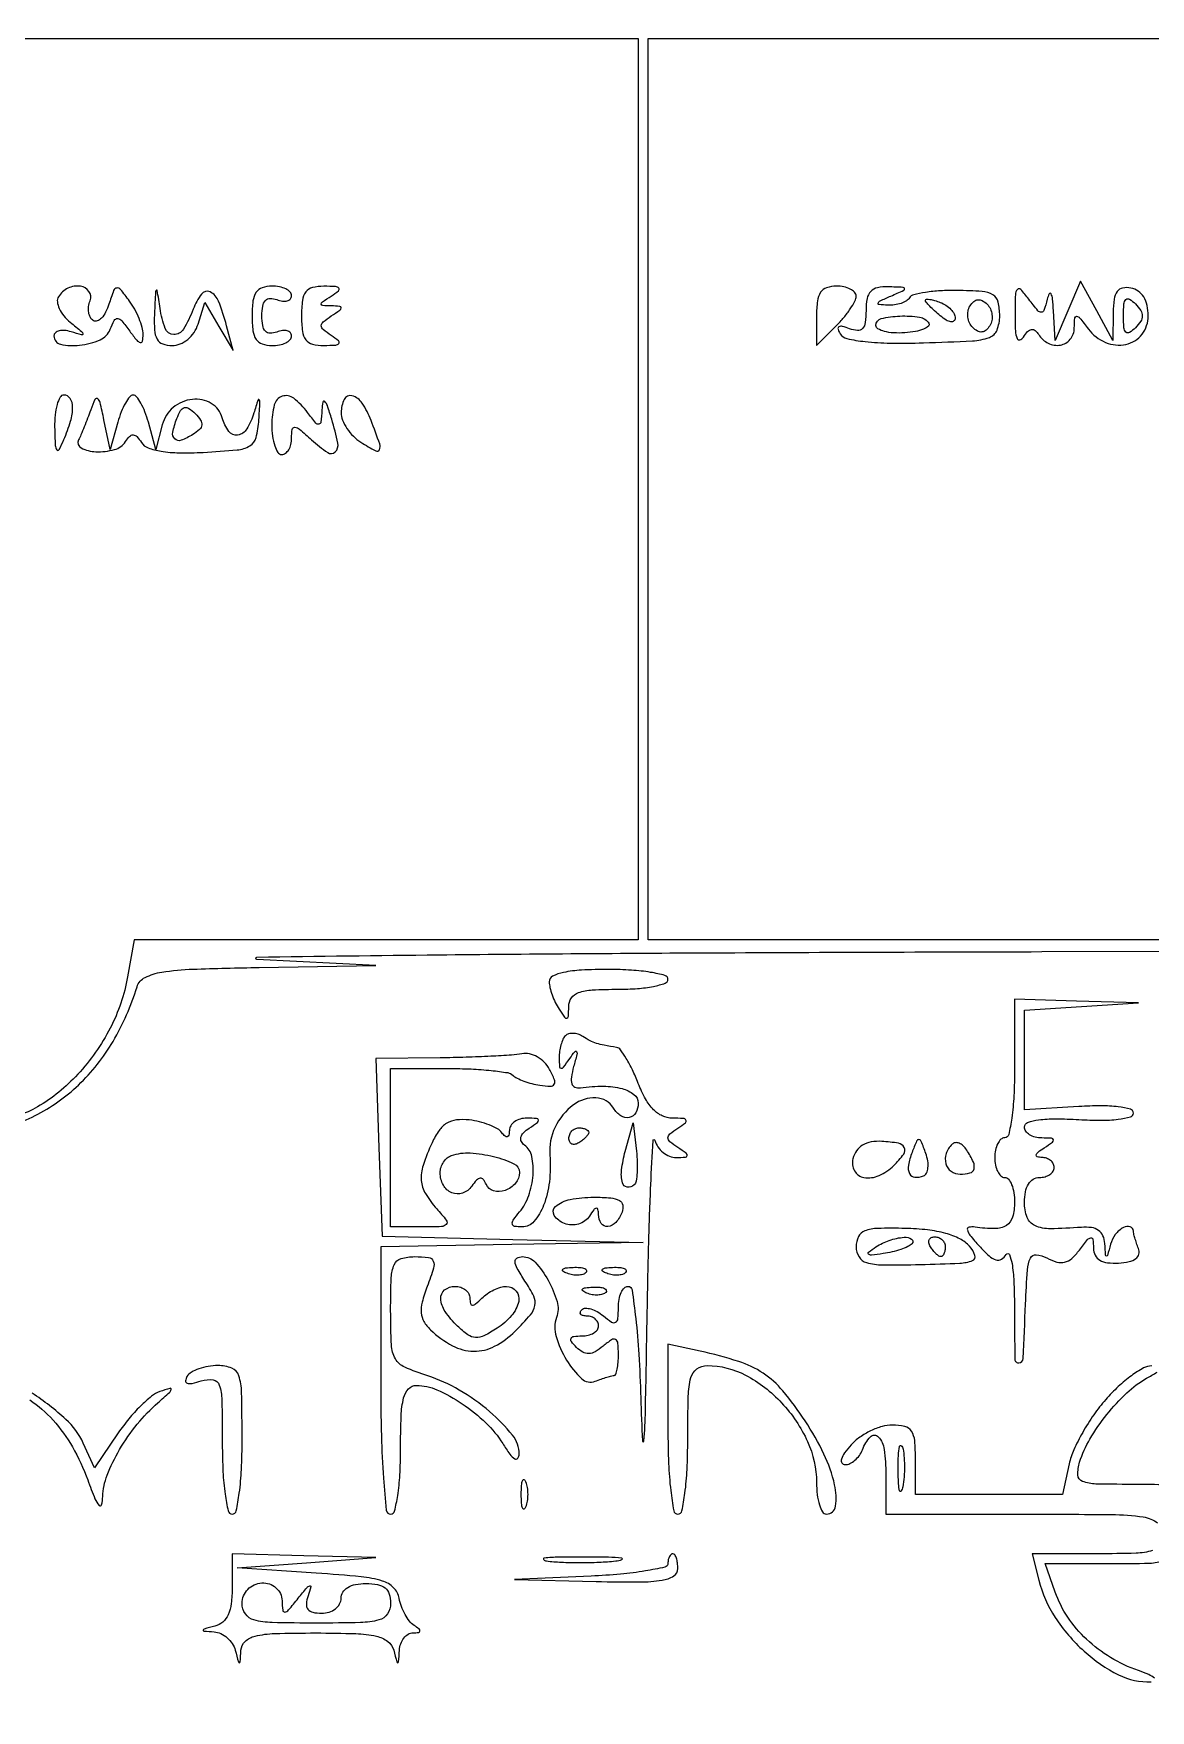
# Model space of a CAD drawing. Extents: x 23 to 255, y 40 to 184.
# Drawn here: x 129.09 to 138.64, y 159.06 to 173.39 of the extents above; entities that cross this region are included whole.
import ezdxf

# ---------------------------------------------------------------- set-up
doc = ezdxf.new("R2010")
doc.units = 0
doc.header["$MEASUREMENT"] = 0

msp = doc.modelspace()

# ---------------------------------------------------------------- linework, layer by layer
for points in [[(207.919475, 175.632891, 0.000007), (191.762556, 175.634099, 0.00002), (173.0434, 175.634494, 0.000013), (151.49745, 175.633531), (95.9364, 175.6296)], [(128.679466, 164.007371, 0.076497), (129.107241, 164.144994, 0.074387), (129.478442, 164.405794, 0.070193), (129.773797, 164.778839, 0.057408), (129.979069, 165.24495, -0.205608), (130.046862, 165.32451, -0.075768), (130.190346, 165.3702, -0.030864), (130.457141, 165.395708, -0.004136), (131.021595, 165.410016), (132.0183, 165.427032), (131.0031, 165.4776, -0.967762), (131.003452, 165.498283, -0.001419), (132.553792, 165.518312, -0.001328), (134.813978, 165.535094, -0.000641), (137.70765, 165.545184), (145.4274, 165.5622)], [(138.647014, 162.006002, 0.132602), (138.57693, 161.988692, 0.030945), (138.473895, 161.922986, 0.029793), (138.360908, 161.829901, 0.025399), (138.253266, 161.719184, 0.028601), (138.151654, 161.589159, 0.022665), (138.056772, 161.438102, 0.023193), (137.981451, 161.289505, 0.051685), (137.94168, 161.169284), (137.884556, 160.9092), (137.256778, 160.9092), (136.629, 160.9092), (136.629, 161.2053, 0.021636), (136.621939, 161.36839, 0.126615), (136.593679, 161.448683, 0.187792), (136.536223, 161.488774, 0.059562), (136.430612, 161.5014, 0.070292), (136.343471, 161.489088, 0.042002), (136.24552, 161.451697, 0.041195), (136.152307, 161.396962, 0.05554), (136.0791, 161.3322, 0.026312), (136.022899, 161.26312, 0.082207), (135.996049, 161.209772, 0.217045), (136.000092, 161.177652, 0.260175), (136.026343, 161.163, 0.110654), (136.068347, 161.172411, 0.066205), (136.111532, 161.200277, 0.061264), (136.149302, 161.24138, 0.063681), (136.175406, 161.2899, -0.093345), (136.243474, 161.400286, -0.436398), (136.309868, 161.400892, -0.158135), (136.361304, 161.292557, -0.03241), (136.3752, 161.0784), (136.3752, 160.74), (137.5596, 160.74, -0.002431), (138.304233, 160.73638, -0.033055), (138.5748, 160.715829, -0.126958), (138.697161, 160.664892, -0.235138)], [(138.811333, 160.988519, 0.009278), (138.526799, 160.9938, -0.005109), (138.170413, 160.997442, -0.086723), (138.05564, 161.019926, -0.300015), (138.016268, 161.074914, -0.085728), (138.030837, 161.18415, -0.057279), (138.118509, 161.381502, -0.035437), (138.262661, 161.590708, -0.035553), (138.433677, 161.776038, -0.06093), (138.603056, 161.900252, 0.010846), (138.693708, 161.953701, 0.156871)], [(129.06237, 161.716294, -0.059304), (129.260888, 161.543164, -0.054494), (129.426884, 161.313695, -0.041619), (129.557346, 161.032343, 0.007212), (129.619259, 160.870523, 0.089756), (129.653978, 160.815007, 0.597002), (129.675831, 160.820436, 0.055059), (129.685839, 160.891027, -0.086264), (129.72316, 161.07241, -0.039221), (129.82961, 161.290862, -0.037375), (129.980892, 161.508913, -0.042588), (130.157065, 161.691916, 0.003926), (130.256557, 161.780441, 0.166255), (130.270159, 161.804971, 0.559006), (130.259308, 161.814646, 0.011109), (130.174056, 161.787006, 0.086338), (130.101956, 161.746866, 0.025106), (130.006892, 161.661714, 0.024428), (129.907693, 161.553357, 0.023907), (129.818776, 161.435086), (129.615741, 161.136293), (129.519821, 161.346814, 0.10317), (129.371136, 161.549401, 0.035299), (129.082169, 161.774354, 0.035014)], [(138.652966, 160.429151, -0.06635), (138.512802, 160.406333, -0.007218), (138.184929, 160.4016), (137.625857, 160.4016), (137.682439, 160.176159, 0.083596), (137.821685, 159.858141, 0.06415), (138.068636, 159.569453, 0.067526), (138.363284, 159.367791, 0.12862), (138.642231, 159.308479, 0.17739)], [(138.669426, 159.339248, 0.077611), (138.621922, 159.369069, 0.017372), (138.5325, 159.403847, -0.051445), (138.295604, 159.515078, -0.053653), (138.090027, 159.671029, -0.055623), (137.928705, 159.861209, -0.064318), (137.822463, 160.073567), (137.737602, 160.317), (138.283101, 160.317, 0.006458), (138.628767, 160.321465, 0.086224), (138.7529, 160.34635, 0.226769)]]:
    msp.add_lwpolyline(points, format="xyb")
for points in [[(134.2602, 169.4961), (134.2602, 165.6468), (132.106733, 165.6468), (129.953267, 165.6468), (129.897638, 165.32955, -0.076428), (129.74986, 164.892621, -0.066795), (129.472441, 164.49746, -0.072276), (129.128116, 164.218442, -0.134988), (128.784676, 164.124, -0.130572), (128.676158, 164.15283, -0.203645), (128.618502, 164.228729, -0.058027), (128.595891, 164.399121, -0.004001), (128.592, 164.8854, 0.005946), (128.5872, 165.288986, 0.035355), (128.567325, 165.49875, 0.084509), (128.529123, 165.608925, 0.273642), (128.4651, 165.6468, -0.395753), (128.388546, 165.718645, -0.007621), (128.360047, 166.3095, -0.007368), (128.342029, 167.298362, -0.000871), (128.3382, 169.4961), (128.3382, 173.3454), (131.2992, 173.3454), (134.2602, 173.3454)], [(129.307621, 171.140171, 0.170237), (129.297942, 171.096129, 0.077989), (129.314216, 171.038795, 0.063758), (129.352621, 170.97748, 0.049467), (129.408378, 170.921765, -0.003261), (129.504836, 170.841717, -0.194439), (129.515254, 170.822069, -0.529932), (129.505361, 170.813743, -0.007408), (129.41685, 170.840139, 0.049331), (129.360145, 170.851991, 0.085743), (129.31229, 170.848944, 0.128632), (129.280765, 170.832108, 0.209073), (129.2688, 170.804745, 0.351392), (129.325938, 170.733482, 0.084348), (129.48839, 170.725216, 0.071642), (129.664109, 170.772054, 0.202932), (129.750361, 170.861569, -0.029144), (129.784719, 170.937548, -0.305131), (129.813291, 170.952992, -0.19941), (129.84787, 170.934528, -0.013833), (129.916906, 170.8454, 0.012671), (129.976338, 170.768301, 0.162953), (130.006645, 170.749059, 0.431593), (130.024999, 170.760883, 0.045943), (130.0302, 170.817361, 0.067547), (130.022075, 170.877231, 0.029094), (129.996072, 170.953656, 0.028133), (129.95849, 171.032997, 0.0332), (129.914021, 171.103146, 0.011999), (129.838149, 171.201845, 0.267698), (129.805724, 171.214359, 0.271274), (129.778949, 171.192501, 0.012261), (129.73873, 171.075787, -0.042212), (129.710645, 171.007794, -0.071905), (129.675006, 170.957835, -0.107795), (129.637941, 170.932865, -0.237215), (129.604804, 170.935781, -0.135989), (129.579801, 170.962787, -0.079809), (129.565965, 171.004917, -0.069622), (129.565008, 171.055277, -0.061675), (129.577646, 171.106209, 0.246645), (129.568276, 171.18577, 0.214401), (129.495907, 171.229894, 0.143265), (129.388464, 171.212613, 0.144276)], [(130.127476, 170.99775, 0.024425), (130.127868, 170.85614, 0.113006), (130.150091, 170.777877, 0.182042), (130.197765, 170.736989, 0.087419), (130.278299, 170.7228, 0.0974), (130.346702, 170.736253, 0.076043), (130.41178, 170.775277, 0.071896), (130.465337, 170.83449, 0.071223), (130.500143, 170.906629), (130.558488, 171.090458), (130.678573, 170.885479), (130.798658, 170.6805), (130.743321, 170.892, 0.028287), (130.675696, 171.101334, 0.187941), (130.603035, 171.18082, 0.362866), (130.529709, 171.163069, 0.068555), (130.458438, 171.032676, -0.044946), (130.375393, 170.862136, -0.269735), (130.292187, 170.816584, -0.30571), (130.220096, 170.867988, -0.051961), (130.175395, 171.04005, 0.001448), (130.151754, 171.193116, 0.591928), (130.143559, 171.196068, 0.202175), (130.136248, 171.18088, 0.000897)], [(130.9608, 170.9766, 0.030703), (130.968605, 170.849622, 0.116834), (130.99605, 170.775675, 0.166173), (131.047488, 170.73629, 0.081208), (131.13, 170.7228, 0.046464), (131.194761, 170.728831, 0.06642), (131.249498, 170.746871, 0.086521), (131.286432, 170.773442, 0.196096), (131.2992, 170.804745, 0.184534), (131.288838, 170.831866, 0.147206), (131.261923, 170.848314, 0.100118), (131.220891, 170.850642, 0.055937), (131.1723, 170.837994, -0.093029), (131.114977, 170.82751, -0.209178), (131.075381, 170.845053, -0.145807), (131.05221, 170.892804, -0.04057), (131.0454, 170.9766, -0.04057), (131.05221, 171.060396, -0.145807), (131.075381, 171.108147, -0.209178), (131.114977, 171.12569, -0.093029), (131.1723, 171.115206, 0.055937), (131.220891, 171.102558, 0.100118), (131.261923, 171.104886, 0.147206), (131.288838, 171.121334, 0.184534), (131.2992, 171.148455, 0.196096), (131.286432, 171.179758, 0.086521), (131.249498, 171.206329, 0.06642), (131.194761, 171.224369, 0.046464), (131.13, 171.2304, 0.081208), (131.047488, 171.21691, 0.166173), (130.99605, 171.177525, 0.116834), (130.968605, 171.103578, 0.030703)], [(131.3838, 170.9766, 0.029981), (131.39175, 170.844139, 0.132281), (131.420705, 170.772257, 0.173596), (131.4769, 170.735353, 0.061104), (131.57415, 170.724095, 0.011338), (131.675609, 170.727087, 0.222344), (131.702496, 170.741419, 0.405719), (131.699634, 170.763774, 0.022927), (131.6376, 170.808695, -0.02521), (131.568678, 170.859086, -0.226004), (131.553, 170.892, -0.226004), (131.568678, 170.924914, -0.02521), (131.6376, 170.975305, 0.007812), (131.712236, 171.025986, 0.244358), (131.7222, 171.045157, 0.392549), (131.710525, 171.057736, 0.013529), (131.6376, 171.0612, -0.013145), (131.564538, 171.064615, -0.392993), (131.553, 171.077027, -0.246379), (131.562883, 171.095867, -0.007698), (131.6376, 171.1458, 0.023197), (131.699264, 171.189834, 0.409657), (131.702078, 171.211928, 0.220444), (131.67518, 171.226134, 0.011293), (131.57415, 171.229105, 0.061104), (131.4769, 171.217847, 0.173596), (131.420705, 171.180943, 0.132281), (131.39175, 171.109061, 0.029981)], [(135.783, 170.9766), (135.783, 170.7228), (135.9522, 170.892, 0.022886), (136.016968, 170.962985, 0.026473), (136.071698, 171.036349, 0.026952), (136.110782, 171.10243, 0.120635), (136.1214, 171.1458, 0.191087), (136.108585, 171.178107, 0.088204), (136.071698, 171.205549, 0.068025), (136.016954, 171.224166, 0.048028), (135.9522, 171.2304, 0.081208), (135.869688, 171.21691, 0.166173), (135.81825, 171.177525, 0.116834), (135.790805, 171.103578, 0.030703)], [(136.206, 171.021555, -0.031094), (136.199674, 170.919936, -0.15461), (136.176064, 170.868608, -0.229925), (136.133482, 170.851557, -0.073958), (136.065222, 170.866732, 0.026726), (136.004887, 170.886256, 0.189467), (135.974888, 170.882792, 0.35865), (135.966671, 170.862949, 0.064457), (135.98443, 170.823694, 0.203285), (136.043235, 170.782056, 0.026653), (136.19774, 170.75685, 0.023891), (136.412936, 170.743781, 0.010726), (136.696258, 170.746209, 0.005055), (137.114179, 170.762989, 0.072619), (137.2597, 170.791764, 0.217646), (137.325067, 170.854998, 0.093615), (137.3481, 170.976941, 0.058249), (137.334321, 171.094813, 0.20322), (137.289924, 171.155232, 0.116681), (137.197487, 171.184211, 0.014225), (136.983756, 171.193415, 0.017733), (136.841105, 171.190436, 0.024598), (136.713954, 171.176969, 0.022734), (136.613248, 171.156537, 0.195326), (136.576913, 171.129965, -0.121717), (136.550407, 171.104005, -0.051623), (136.504875, 171.083146, -0.046936), (136.449233, 171.069964, -0.045122), (136.391357, 171.067146, -0.015651), (136.317707, 171.07252, -0.479221), (136.308971, 171.086064, -0.206801), (136.325696, 171.1048, -0.007086), (136.4175, 171.1458, 0.003751), (136.52872, 171.194585, 0.368608), (136.535578, 171.209015, 0.326773), (136.522312, 171.219665, 0.003386), (136.39635, 171.224454, 0.055995), (136.302676, 171.216883, 0.157478), (136.245825, 171.185462, 0.144677), (136.215242, 171.124676, 0.044724)], [(137.478986, 170.9766, 0.013924), (137.481943, 170.848805, 0.081138), (137.496121, 170.783217, 0.39584), (137.520086, 170.771872, 0.175346), (137.55032, 170.795282, -0.045108), (137.586779, 170.842753, -0.167837), (137.619504, 170.86034, -0.218762), (137.650435, 170.851773, -0.079241), (137.680918, 170.816432, 0.139409), (137.762426, 170.74198, 0.161399), (137.866073, 170.727043, 0.178802), (137.950698, 170.776715, 0.168565), (137.985291, 170.87085, -0.014527), (137.989476, 170.959408, -0.408419), (138.005268, 170.973233, -0.213239), (138.030535, 170.960187, -0.006362), (138.105327, 170.864067, 0.130553), (138.252307, 170.749374, 0.155556), (138.426634, 170.732876, 0.175872), (138.56357, 170.8192, 0.166552), (138.6171, 170.975441, 0.053654), (138.607358, 171.065965, 0.085323), (138.578197, 171.138003, 0.100979), (138.531116, 171.187921, 0.106175), (138.46905, 171.214295, 0.0944), (138.39832, 171.214437, 0.192468), (138.352217, 171.185112, 0.122978), (138.326257, 171.119978, 0.0301), (138.317613, 171.003953), (138.314226, 170.7651), (138.176352, 171.0189), (138.038478, 171.2727), (137.929755, 171.0189), (137.821032, 170.7651), (137.807402, 171.0189, 0.010582), (137.799662, 171.122163, 0.099475), (137.786818, 171.164543, 0.603766), (137.771415, 171.164418, 0.055861), (137.753911, 171.118566, -0.015365), (137.726078, 171.023139, -0.324819), (137.703488, 171.006732, -0.225652), (137.674073, 171.02072, -0.008613), (137.597216, 171.118566, 0.022343), (137.527763, 171.202156, 0.455359), (137.498631, 171.201522, 0.167885), (137.482047, 171.157695, 0.006094)], [(136.9674, 170.95719, -0.214681), (136.956495, 170.932963, -0.22275), (136.931379, 170.925562, -0.100348), (136.890969, 170.940395, -0.035237), (136.8405, 170.9766, -0.012711), (136.791889, 171.019076, -0.017822), (136.750877, 171.059583, -0.014236), (136.719619, 171.094689, -0.176553), (136.7136, 171.111204, -0.407084), (136.721644, 171.119447, -0.044074), (136.750877, 171.117582, -0.034664), (136.791821, 171.10838, -0.019009), (136.8405, 171.091794, -0.054778), (136.889032, 171.066783, -0.05745), (136.930123, 171.032167, -0.064053), (136.958088, 170.993652, -0.125677)], [(137.2635, 170.892, -0.074012), (137.231339, 170.85392, -0.156529), (137.196302, 170.838643, -0.15302), (137.158352, 170.846456, -0.06978), (137.117503, 170.877257, -0.088981), (137.089807, 170.917062, -0.076381), (137.075789, 170.966188, -0.077007), (137.077221, 171.016872, -0.093176), (137.0943, 171.0612, -0.074012), (137.126461, 171.09928, -0.156529), (137.161498, 171.114557, -0.15302), (137.199448, 171.106744, -0.06978), (137.240297, 171.075943, -0.088981), (137.267993, 171.036138, -0.076381), (137.282011, 170.987012, -0.077007), (137.280579, 170.936328, -0.093176)], [(138.50712, 170.87508, -0.051663), (138.45646, 170.833932, -0.354955), (138.42675, 170.83701, -0.180052), (138.409295, 170.875158, -0.018208), (138.4056, 170.9766, -0.018208), (138.409295, 171.078042, -0.180052), (138.42675, 171.11619, -0.354955), (138.45646, 171.119268, -0.051663), (138.50712, 171.07812, -0.049631), (138.552346, 171.022898, -0.147822), (138.56634, 170.9766, -0.147822), (138.552346, 170.930302, -0.049631)], [(136.742665, 170.91315, -0.368478), (136.738686, 170.887585, -0.084129), (136.698111, 170.863126, -0.050138), (136.627611, 170.843278, -0.025529), (136.536157, 170.831956, -0.031267), (136.44207, 170.83105, -0.050034), (136.362732, 170.843275, -0.066408), (136.30798, 170.865492, -0.269422), (136.2906, 170.895406, -0.346678), (136.335852, 170.952827, -0.049219), (136.495164, 170.974886, -0.047455), (136.66357, 170.965512, -0.220642)], [(129.274746, 170.02485, 0.005351), (129.279755, 169.869955, 0.150234), (129.293093, 169.832399, 0.552992), (129.312937, 169.83397, 0.018923), (129.3534, 169.9191, 0.028241), (129.411065, 170.077374, 0.073362), (129.428726, 170.197097, 0.143808), (129.407188, 170.270434, 0.255204), (129.3534, 170.2998, 0.271066), (129.321249, 170.280988, 0.058404), (129.295398, 170.219033, 0.045955), (129.27861, 170.130198, 0.029148)], [(129.582749, 170.1729, -0.005483), (129.556506, 170.101692, -0.004765), (129.527482, 170.02765, -0.004797), (129.499929, 169.961134, -0.014041), (129.479222, 169.91603, 0.412505), (129.502148, 169.847769, 0.107613), (129.626384, 169.816058, 0.074019), (129.786218, 169.834078, 0.185994), (129.879543, 169.901811, -0.048557), (129.915593, 169.947106, -0.215719), (129.946459, 169.959313, -0.198691), (129.977767, 169.94455, -0.04103), (130.015727, 169.895225, 0.162344), (130.073444, 169.849025, 0.048659), (130.183858, 169.820137, 0.036276), (130.339581, 169.806691, 0.016408), (130.544477, 169.810625, 0.009681), (130.833861, 169.831314, 0.109958), (130.942423, 169.866062, 0.201007), (130.995738, 169.936888, 0.045845), (131.019693, 170.0883, 0.002046), (131.028902, 170.238604, 0.172556), (131.022544, 170.260334, 0.615208), (131.012128, 170.258668, 0.004068), (130.977393, 170.146757, -0.064087), (130.916452, 170.010593, -0.220156), (130.837905, 169.958163, -0.281841), (130.762233, 169.989644, -0.089603), (130.707, 170.104457, 0.192819), (130.612612, 170.228457, 0.164667), (130.451068, 170.263363, 0.147215), (130.287885, 170.193227, 0.15517), (130.194624, 170.046), (130.139092, 169.8345), (130.075475, 170.06715, 0.024861), (130.046277, 170.156261, 0.035716), (130.011082, 170.231459, 0.038921), (129.975213, 170.285385, 0.230466), (129.9456, 170.2998, 0.229442), (129.915893, 170.28541, 0.038603), (129.879654, 170.231459, 0.035521), (129.843949, 170.156261, 0.024769), (129.814146, 170.06715), (129.74895, 169.8345), (129.695978, 170.0883, 0.006291), (129.663077, 170.236583, 0.176343), (129.64175, 170.269134, 0.480587), (129.618957, 170.263209, 0.019592)], [(130.454943, 169.962477, -0.048629), (130.354998, 169.913407, -0.294228), (130.301199, 169.925048, -0.253429), (130.284213, 169.982179, -0.039769), (130.318622, 170.098798, -0.038733), (130.351197, 170.167308, -0.199297), (130.383814, 170.192419, -0.218645), (130.422546, 170.185856, -0.04679), (130.476416, 170.141224, -0.04719), (130.521675, 170.086508, -0.181023), (130.531945, 170.044288, -0.179862), (130.511988, 170.005528, -0.04649)], [(131.13, 170.046, 0.031626), (131.136156, 169.948773, 0.048861), (131.154851, 169.866754, 0.06271), (131.182091, 169.809929, 0.254951), (131.2146, 169.7922, 0.162272), (131.24687, 169.802956, 0.096243), (131.274349, 169.833329, 0.077595), (131.292912, 169.878664, 0.058509), (131.2992, 169.932212, -0.037754), (131.304845, 170.006858, -0.393541), (131.326889, 170.024323, -0.156463), (131.366694, 170.007949, -0.008723), (131.468919, 169.918631, 0.031437), (131.607481, 169.808242, 0.36431), (131.671639, 169.813959, 0.252709), (131.693805, 169.888746, 0.020832), (131.642074, 170.092553, 0.007919), (131.604968, 170.209979, 0.12277), (131.582455, 170.245396, 0.592725), (131.566017, 170.240133, 0.033019), (131.557581, 170.1729, -0.010896), (131.549155, 170.068587, -0.336177), (131.532448, 170.05069, -0.271305), (131.507161, 170.06017, -0.008239), (131.435233, 170.15175, 0.06301), (131.316761, 170.272673, 0.256221), (131.218736, 170.289312, 0.252776), (131.151031, 170.215475, 0.06181)], [(131.7222, 170.15095, 0.094507), (131.734543, 170.086231, 0.052496), (131.771903, 170.014785, 0.049758), (131.826678, 169.947893, 0.056806), (131.8914, 169.896433, 0.014929), (132.017633, 169.822744, 0.432823), (132.049604, 169.833283, 0.196623), (132.051902, 169.881995, 0.005539), (131.978094, 170.082793, 0.055645), (131.902271, 170.230413, 0.183214), (131.814841, 170.293189, 0.356362), (131.748602, 170.263262, 0.11596)], [(133.500095, 165.28725, 0.056852), (133.506363, 165.237708, 0.026113), (133.525101, 165.175287, 0.025456), (133.551908, 165.110941, 0.032032), (133.5834, 165.0546, 0.011213), (133.631067, 164.984347, 0.309569), (133.650919, 164.977061, 0.327416), (133.664002, 164.992934, 0.011938), (133.666705, 165.07575, -0.148696), (133.689829, 165.149465, -0.16032), (133.749513, 165.195183, -0.071387), (133.866756, 165.218119, -0.012665), (134.091, 165.2238, 0.01883), (134.25314, 165.229909, 0.03053), (134.389744, 165.248651, 0.031449), (134.490265, 165.275421, 0.322437), (134.514, 165.3084, 0.339565), (134.488347, 165.341818, 0.024068), (134.36595, 165.368325, 0.025878), (134.20236, 165.386957, 0.015416), (134.0064, 165.393, 0.012422), (133.7753, 165.387257, 0.039075), (133.621523, 165.367498, 0.06617), (133.528965, 165.334959, 0.285619)], [(137.475, 164.547, -0.01259), (137.469126, 164.313759, -0.022889), (137.450829, 164.124, -0.020168), (137.4247, 163.982205, -0.350432), (137.3904, 163.9548, 0.191087), (137.358093, 163.941985, 0.088204), (137.330651, 163.905097, 0.068025), (137.312034, 163.850354, 0.048028), (137.3058, 163.7856, 0.048028), (137.312034, 163.720846, 0.068025), (137.330651, 163.666102, 0.088204), (137.358093, 163.629215, 0.191087), (137.3904, 163.6164, -0.226478), (137.422796, 163.600932, -0.074992), (137.450149, 163.554272, -0.057076), (137.468814, 163.485892, -0.038131), (137.475, 163.4049, -0.067523), (137.457796, 163.278085, -0.18682), (137.404989, 163.207022, -0.143072), (137.306802, 163.178986, -0.034799), (137.136962, 163.191859, 0.086939), (137.085785, 163.190414, 0.419645), (137.07157, 163.168454, 0.117167), (137.094005, 163.122414, 0.012212), (137.173033, 163.030683, 0.023426), (137.256691, 162.946523, 0.110359), (137.31539, 162.91278, 0.211807), (137.362143, 162.918207, 0.118624), (137.404026, 162.958751, -0.600197), (137.430625, 162.956729, -0.063844), (137.453187, 162.880091, -0.028017), (137.468623, 162.730436, -0.011093), (137.473705, 162.52365, 0.00276), (137.477351, 162.062525, 0.445449), (137.511747, 162.032403, 0.365221), (137.547464, 162.070621, 0.0027), (137.568763, 162.535004, -0.00643), (137.584357, 162.827323, -0.091696), (137.609989, 162.928111, -0.324164), (137.660222, 162.956337, -0.094373), (137.750022, 162.928242, 0.052452), (137.835616, 162.893399, 0.13103), (137.902569, 162.891979, 0.12536), (137.963202, 162.924227, 0.046044), (138.029143, 162.996363, -0.008527), (138.098847, 163.085145, -0.191941), (138.126775, 163.100726, -0.418864), (138.144099, 163.087178, -0.02361), (138.149109, 163.012, 0.112298), (138.16409, 162.95157, 0.143737), (138.203078, 162.909901, 0.105199), (138.269048, 162.887785, 0.042834), (138.364163, 162.8851, 0.037658), (138.454179, 162.897112, 0.107367), (138.511534, 162.922854, 0.178554), (138.536725, 162.961167, 0.149626), (138.533363, 163.009969, -0.009547), (138.516838, 163.0557, -0.010996), (138.502879, 163.099935, -0.010149), (138.49267, 163.137795, -0.060846), (138.4902, 163.158019, 0.332931), (138.462139, 163.195491, 0.204819), (138.404746, 163.18864, 0.098219), (138.335124, 163.12774, 0.100513), (138.294717, 163.04535, -0.00255), (138.26934, 162.95023, -0.373314), (138.260521, 162.944319, -0.357425), (138.253025, 162.952205, -0.00248), (138.246214, 163.051404, 0.087129), (138.229896, 163.118837, 0.139301), (138.192519, 163.164304, 0.118627), (138.131835, 163.187825, 0.053662), (138.04605, 163.19009, -0.016943), (137.780375, 163.177609, -0.107637), (137.648731, 163.204485, -0.203973), (137.582544, 163.275172, -0.087751), (137.5596, 163.4049, -0.04716), (137.567944, 163.49317, -0.088208), (137.59344, 163.56, -0.118484), (137.63405, 163.601356, -0.140575), (137.6865, 163.6164, 0.064853), (137.735014, 163.622719, 0.082425), (137.776123, 163.641251, 0.098894), (137.803623, 163.668737, 0.148195), (137.8134, 163.701, 0.123684), (137.805269, 163.733367, 0.099425), (137.782336, 163.761129, 0.089546), (137.748047, 163.78002, 0.07833), (137.70765, 163.786895, -0.066727), (137.669164, 163.792535, -0.405416), (137.660063, 163.808369, -0.167501), (137.676191, 163.832956, -0.021149), (137.7288, 163.8702, 0.011213), (137.799053, 163.917867, 0.309569), (137.806339, 163.937719, 0.327416), (137.790466, 163.950802, 0.011938), (137.70765, 163.953505, -0.060482), (137.651035, 163.960881, -0.07866), (137.60309, 163.981571, -0.096285), (137.570974, 164.011873, -0.156884), (137.5596, 164.04723, -0.318154), (137.586605, 164.085374, -0.050842), (137.680616, 164.108091, -0.035395), (137.825546, 164.117486, -0.01404), (138.025015, 164.11068, 0.015241), (138.211914, 164.104752, 0.030051), (138.360172, 164.113488, 0.033998), (138.464927, 164.1333, 0.341384), (138.490431, 164.1663, 0.341384), (138.464927, 164.1993, 0.033998), (138.360172, 164.219112, 0.030051), (138.211914, 164.227848, 0.015241), (138.025015, 164.22192), (137.5596, 164.192941), (137.5596, 164.619548), (137.5596, 165.046156), (138.04605, 165.076682), (138.5325, 165.107207), (138.00375, 165.123203), (137.475, 165.1392)], [(133.6375, 164.8267, 0.091837), (133.616796, 164.796582, 0.036348), (133.599672, 164.749144, 0.034437), (133.588192, 164.693901, 0.036449), (133.584695, 164.63865, 0.014205), (133.587592, 164.562611, 0.372486), (133.600907, 164.549142, 0.255783), (133.621623, 164.558462, 0.009095), (133.674837, 164.6316, -0.013502), (133.720036, 164.692584, -0.553791), (133.733603, 164.691147, -0.178439), (133.736189, 164.665526, -0.005646), (133.708423, 164.562738, 0.029545), (133.688696, 164.472856, 0.117463), (133.693003, 164.416933, 0.2215), (133.719441, 164.388365, 0.13168), (133.766331, 164.382411, -0.033849), (133.964532, 164.395888, -0.065209), (134.122038, 164.375293, -0.099502), (134.223727, 164.325089, -0.232521), (134.2602, 164.2509, -0.125162), (134.239269, 164.168594, -0.222397), (134.184083, 164.127928, -0.200209), (134.112452, 164.142284, -0.106457), (134.0487, 164.2086, 0.24873), (133.899133, 164.296165, 0.171196), (133.70742, 164.237488, 0.123411), (133.549873, 164.046248, 0.130339), (133.505331, 163.807306, -0.046719), (133.501096, 163.577785, -0.064686), (133.45201, 163.378083, -0.084816), (133.369706, 163.240602, -0.218935), (133.267074, 163.1934, -0.041188), (133.204343, 163.198576, -0.321845), (133.184822, 163.218176, -0.19729), (133.192765, 163.252264, -0.018554), (133.246265, 163.321825, 0.089509), (133.324888, 163.461013, 0.064942), (133.361359, 163.6356, 0.070223), (133.351066, 163.796267, 0.186325), (133.289769, 163.89135, -0.116135), (133.261721, 163.923994, -0.188073), (133.25787, 163.959919, -0.132903), (133.280355, 163.998357, -0.049127), (133.3296, 164.038105, 0.011267), (133.399941, 164.086583, 0.306546), (133.407294, 164.106732, 0.328172), (133.391318, 164.119962, 0.012169), (133.30845, 164.122705, 0.069684), (133.251769, 164.115272, 0.085406), (133.203509, 164.092555, 0.099682), (133.171006, 164.058478, 0.138577), (133.159105, 164.01825, -0.046008), (133.154943, 163.97846, -0.270642), (133.141573, 163.963362, -0.273908), (133.122007, 163.967682, -0.046757), (133.095655, 163.997406, 0.106438), (133.056987, 164.031789, 0.035096), (132.987946, 164.064679, 0.033114), (132.903984, 164.091408, 0.032005), (132.816268, 164.10719, 0.055944), (132.706402, 164.107438, 0.110643), (132.624328, 164.079334, 0.103595), (132.558674, 164.017338, 0.045047), (132.499018, 163.912553, 0.026565), (132.423103, 163.71936, 0.098322), (132.406817, 163.590033, 0.1189), (132.442423, 163.477884, 0.047899), (132.539012, 163.348111, -0.017161), (132.620689, 163.251386, -0.352017), (132.620331, 163.215715, -0.216012), (132.58072, 163.196171, -0.008216), (132.412112, 163.1934), (132.1452, 163.1934), (132.1452, 163.8702), (132.1452, 164.547), (132.6387, 164.547, -0.011031), (132.832008, 164.542735, -0.015399), (133.004442, 164.529792, -0.01173), (133.145221, 164.511506, -0.159525), (133.19078, 164.48842, 0.081977), (133.224709, 164.464105, 0.026005), (133.282076, 164.439429, 0.025177), (133.349952, 164.418143, 0.025529), (133.419312, 164.403903, 0.027555), (133.509738, 164.395164, 0.271798), (133.542157, 164.412436, 0.242295), (133.545064, 164.451079, 0.022764), (133.502687, 164.539738, 0.073299), (133.458427, 164.599465, 0.068066), (133.397779, 164.645647, 0.072), (133.330563, 164.671805, 0.104439), (133.267105, 164.673027, -0.030199), (133.178423, 164.66157, -0.004604), (133.000337, 164.651068, -0.005138), (132.78966, 164.642759, -0.004431), (132.5682, 164.638267), (132.0183, 164.631988), (132.045392, 163.872808), (132.072484, 163.113628), (133.187492, 163.087388), (134.3025, 163.061148), (133.18155, 163.042674), (132.0606, 163.0242), (132.0606, 161.8821, 0.00564), (132.065972, 161.405868, 0.012845), (132.083317, 161.046675, 0.007812), (132.107837, 160.773626, 0.383731), (132.1452, 160.74, 0.345347), (132.179085, 160.766573, 0.022017), (132.205396, 160.898625, 0.024301), (132.223848, 161.075306, 0.013867), (132.2298, 161.2899, -0.008918), (132.234981, 161.580354, -0.051311), (132.256142, 161.732497, -0.1261), (132.297838, 161.810366, -0.21009), (132.364797, 161.8398, -0.105392), (132.541019, 161.802238, -0.043192), (132.756005, 161.683012, -0.042413), (132.959114, 161.51962, -0.063365), (133.102558, 161.342961, 0.017356), (133.162792, 161.253029, 0.094031), (133.205239, 161.212813, 0.390797), (133.230354, 161.217232, 0.159968), (133.242749, 161.252922, 0.17661), (133.186983, 161.414364, 0.045205), (132.990936, 161.615513, 0.044187), (132.731647, 161.800456, 0.055557), (132.46245, 161.920756, -0.0266), (132.265478, 161.995448, -0.161329), (132.18565, 162.067688, -0.117927), (132.15199, 162.184485, -0.011454), (132.1452, 162.480861, -0.009003), (132.150237, 162.760598, -0.095968), (132.175762, 162.870925, -0.21783), (132.23425, 162.922547, -0.073675), (132.349351, 162.9396, -0.030012), (132.468687, 162.932431, -0.267755), (132.509148, 162.902101, -0.179755), (132.512053, 162.84239, -0.013455), (132.457819, 162.686104, 0.024516), (132.414156, 162.550686, 0.085059), (132.405625, 162.459385, 0.116029), (132.428804, 162.386412, 0.068057), (132.486317, 162.314484, 0.066518), (132.673154, 162.178955, 0.120422), (132.854917, 162.131569, 0.1254), (133.032934, 162.174031, 0.07558), (133.208692, 162.303401, 0.016695), (133.339357, 162.443096, 0.13196), (133.378052, 162.521943, 0.164918), (133.367441, 162.601207, 0.030026), (133.29275, 162.731655, -0.014311), (133.226242, 162.839788, -0.105094), (133.207637, 162.897202, -0.303493), (133.223669, 162.927598, -0.124671), (133.271054, 162.9396, -0.210623), (133.379031, 162.892004, -0.057531), (133.490619, 162.737503, -0.057087), (133.566566, 162.556116, -0.157215), (133.562538, 162.419193, 0.158524), (133.558225, 162.258586, 0.064387), (133.647729, 162.056087, 0.069066), (133.776509, 161.897708, 0.286635), (133.892138, 161.875243, -0.008448), (133.943777, 161.894064, -0.010132), (133.993002, 161.90996, -0.008973), (134.034824, 161.921721, -0.064137), (134.055619, 161.9244, 0.32403), (134.069418, 161.934391, 0.030717), (134.080607, 161.977145, 0.030099), (134.088446, 162.035131, 0.018549), (134.091, 162.103959, 0.020933), (134.086942, 162.200839, 0.251933), (134.067236, 162.231094, 0.280373), (134.03292, 162.229486, 0.024804), (133.960515, 162.175224, -0.042065), (133.89221, 162.127623, -0.120388), (133.837059, 162.111468, -0.141388), (133.786154, 162.123688, -0.067324), (133.732095, 162.164865, -0.033363), (133.689368, 162.213709, -0.279493), (133.686369, 162.24165, -0.258958), (133.710027, 162.25875, -0.029776), (133.77798, 162.2628, 0.05689), (133.83299, 162.269079, 0.076249), (133.879553, 162.287651, 0.095328), (133.910765, 162.315127, 0.166233), (133.9218, 162.3474, 0.115918), (133.914217, 162.37967, 0.100475), (133.892807, 162.407149, 0.093242), (133.860792, 162.425593, 0.084383), (133.8231, 162.432, -0.055671), (133.788992, 162.435809, -0.167549), (133.76936, 162.447967, -0.255643), (133.766063, 162.465706, -0.117684), (133.778756, 162.486356, -0.193391), (133.809051, 162.499283, -0.075397), (133.855022, 162.493309, -0.059862), (133.908702, 162.470655, -0.043481), (133.962056, 162.433697, 0.025996), (134.033081, 162.380733, 0.282481), (134.067267, 162.379428, 0.248327), (134.086921, 162.409988, 0.021182), (134.091, 162.506241, -0.043626), (134.097009, 162.574979, -0.063388), (134.115037, 162.633055, -0.083096), (134.14155, 162.672362, -0.205724), (134.172829, 162.6858, -0.372596), (134.207159, 162.656094, -0.007578), (134.238863, 162.411681, -0.013675), (134.265361, 162.106072, -0.007699), (134.281645, 161.73405, 0.005204), (134.295944, 161.3653, 0.938134), (134.308836, 161.365111, 0.014592), (134.321549, 161.622796, 0.000801), (134.33653, 162.432, -0.002344), (134.349981, 163.054734, -0.004508), (134.367598, 163.553611, -0.003073), (134.386708, 163.932012, -0.854921), (134.403117, 163.93365, 0.084109), (134.428569, 163.877178, 0.074385), (134.472109, 163.82947, 0.076263), (134.526546, 163.797551, 0.097107), (134.583653, 163.786895, 0.01241), (134.663681, 163.789614, 0.347323), (134.678273, 163.802602, 0.288767), (134.670193, 163.822406, 0.010072), (134.5986, 163.871495, -0.02521), (134.529678, 163.921886, -0.226004), (134.514, 163.9548, -0.226004), (134.529678, 163.987714, -0.02521), (134.5986, 164.038105, 0.017779), (134.663723, 164.084249, 0.374071), (134.668158, 164.10581, 0.256469), (134.645595, 164.119819, 0.011527), (134.55094, 164.122705, -0.107213), (134.465865, 164.141821, -0.090766), (134.390471, 164.195155, -0.068185), (134.322725, 164.286541, -0.031975), (134.2602, 164.4201, 0.017633), (134.210683, 164.534287, 0.024591), (134.157935, 164.632327, 0.022653), (134.108357, 164.706681, 0.198791), (134.07521, 164.726775, -0.008723), (133.969164, 164.744972, -0.031747), (133.903, 164.761926, -0.040856), (133.848407, 164.784751, -0.0224), (133.78555, 164.820945, 0.063398), (133.745592, 164.839787, 0.068895), (133.703306, 164.847326, 0.077667), (133.665227, 164.842882, 0.129264)], [(133.8372, 164.002093, -0.151918), (133.831655, 163.984265, -0.038439), (133.812349, 163.960386, -0.035638), (133.784983, 163.935257, -0.029505), (133.7526, 163.9125, -0.082592), (133.720274, 163.899259, -0.161196), (133.692851, 163.901891, -0.182303), (133.674623, 163.919779, -0.108972), (133.668, 163.949807, -0.093332), (133.67444, 163.984007, -0.09642), (133.692851, 164.013082, -0.099167), (133.72032, 164.032542, -0.105053), (133.7526, 164.0394, -0.042167), (133.784989, 164.036664, -0.061769), (133.812349, 164.028441, -0.081139), (133.830901, 164.016359, -0.210953)], [(134.224266, 163.552266, -0.238606), (134.166319, 163.533259, -0.299399), (134.12526, 163.570249, -0.095917), (134.118018, 163.682527, -0.035216), (134.1493, 163.839067), (134.215834, 164.0817), (134.244383, 163.841316, -0.020658), (134.251749, 163.74571, -0.026274), (134.25025, 163.657249, -0.025944), (134.241487, 163.5854, -0.154247)], [(136.094426, 163.776189, 0.194621), (136.107853, 163.67241, 0.226775), (136.188567, 163.615793, 0.146247), (136.31727, 163.631932, 0.09282), (136.44288, 163.71792, 0.034848), (136.527697, 163.815462, 0.28422), (136.532904, 163.871759, 0.240595), (136.483588, 163.908246, 0.026829), (136.340246, 163.924239, 0.055799), (136.248791, 163.919295, 0.094428), (136.177054, 163.892801, 0.106553), (136.125817, 163.844646, 0.087301)], [(136.599502, 163.830756, 0.045292), (136.568396, 163.72088, 0.160062), (136.577929, 163.649116, 0.264736), (136.622589, 163.618319, 0.113119), (136.696963, 163.628738, 0.193502), (136.722577, 163.652444, 0.084725), (136.735259, 163.697784, 0.065629), (136.733634, 163.757117, 0.046499), (136.717044, 163.821715, 0.008116), (136.678246, 163.924619, 0.286809), (136.658497, 163.939182, 0.321298), (136.638569, 163.927101, 0.00941)], [(136.940471, 163.899671, 0.114433), (136.890486, 163.819503, 0.149773), (136.887712, 163.733669, 0.172925), (136.93239, 163.6694, 0.15647), (137.0097, 163.6446, 0.061492), (137.094105, 163.65502, 0.270756), (137.128552, 163.688724, 0.18116), (137.123179, 163.74763, 0.029058), (137.066076, 163.850321, 0.062337), (137.035813, 163.886981, 0.095744), (137.001157, 163.908964, 0.126182), (136.967808, 163.913098, 0.165921)], [(133.245, 163.658149, -0.17798), (133.211486, 163.56698, -0.132394), (133.122416, 163.505652, -0.152649), (133.023746, 163.502021, -0.23315), (132.960806, 163.557703, 0.068654), (132.936859, 163.599002, 0.264523), (132.91045, 163.609889, 0.17787), (132.879248, 163.593714, 0.032498), (132.837899, 163.542111, -0.155039), (132.75968, 163.482325, -0.188841), (132.668183, 163.484915, -0.168536), (132.59528, 163.550886, -0.125996), (132.5682, 163.656643, -0.078809), (132.575551, 163.702994, -0.068172), (132.597027, 163.74737, -0.07027), (132.628825, 163.783105, -0.095683), (132.666334, 163.804211, -0.094647), (132.824987, 163.825441, -0.04792), (133.025006, 163.794908, -0.047363), (133.196847, 163.733753, -0.291413)], [(134.121594, 163.3203, -0.088504), (134.068717, 163.232676, -0.188823), (133.999613, 163.196872, -0.279261), (133.943984, 163.223051, -0.144504), (133.920505, 163.29915, 0.04284), (133.916188, 163.343114, 0.407543), (133.902167, 163.352982, 0.196251), (133.880724, 163.339887, 0.017625), (133.844443, 163.286822, -0.095114), (133.804804, 163.244624, -0.084753), (133.750779, 163.217998, -0.082222), (133.689468, 163.210311, -0.081949), (133.628876, 163.222775, -0.156862), (133.543141, 163.291765, -0.37273), (133.553082, 163.366897, -0.135902), (133.67839, 163.428286, -0.046382), (133.881838, 163.4472, -0.019037), (134.024706, 163.441759, -0.103029), (134.098864, 163.420316, -0.233352), (134.127616, 163.380505, -0.134146)], [(136.1214, 163.024881, 0.138713), (136.146155, 162.937367, 0.189533), (136.210983, 162.88861, 0.06658), (136.348589, 162.869604, 0.007196), (136.670249, 162.872853, 0.004532), (137.008065, 162.884194, 0.078456), (137.11588, 162.90596, 0.410484), (137.136782, 162.950827, 0.098444), (137.090075, 163.028868, 0.092749), (137.007802, 163.091447, 0.048808), (136.887533, 163.137785, 0.039346), (136.731945, 163.167961, 0.022601), (136.541226, 163.180896, 0.011369), (136.305395, 163.180846, 0.083406), (136.195001, 163.159687, 0.19302), (136.141172, 163.110816, 0.113558)], [(136.59862, 163.05022, -0.088673), (136.563695, 163.025887, -0.025124), (136.501973, 163.001135, -0.024472), (136.428203, 162.979744, -0.023666), (136.35187, 162.965383, -0.00808), (136.252128, 162.953105, -0.217883), (136.227473, 162.961351, -0.4653), (136.228377, 162.978715, -0.016395), (136.2906, 163.022668, -0.063597), (136.404973, 163.078649, -0.059808), (136.532161, 163.105583, -0.171926), (136.594806, 163.0895, -0.472113)], [(136.8828, 163.0242, -0.042167), (136.880064, 162.991811, -0.061769), (136.871841, 162.964451, -0.081139), (136.859759, 162.945899, -0.210953), (136.845493, 162.9396, -0.151918), (136.827665, 162.945145, -0.038439), (136.803786, 162.964451, -0.035638), (136.778657, 162.991817, -0.029505), (136.7559, 163.0242, -0.082592), (136.742659, 163.056526, -0.161196), (136.745291, 163.083949, -0.182303), (136.763179, 163.102177, -0.108972), (136.793207, 163.1088, -0.093332), (136.827407, 163.10236, -0.09642), (136.856482, 163.083949, -0.099167), (136.875942, 163.05648, -0.105053)], [(133.814288, 162.803888, -0.126455), (133.786629, 162.787539, -0.060344), (133.745572, 162.780842, -0.05415), (133.698403, 162.784008, -0.051402), (133.652138, 162.797209, -0.054073), (133.616887, 162.815952, -0.470617), (133.615428, 162.83137, -0.168741), (133.640111, 162.843326, -0.018894), (133.70325, 162.848321, -0.028489), (133.762147, 162.847391, -0.077125), (133.802754, 162.838024, -0.208169), (133.818197, 162.822403, -0.296942)], [(134.152688, 162.803888, -0.126455), (134.125029, 162.787539, -0.060344), (134.083972, 162.780842, -0.05415), (134.036803, 162.784008, -0.051402), (133.990538, 162.797209, -0.054073), (133.955287, 162.815952, -0.470617), (133.953828, 162.83137, -0.168741), (133.978511, 162.843326, -0.018894), (134.04165, 162.848321, -0.028489), (134.100547, 162.847391, -0.077125), (134.141154, 162.838024, -0.208169), (134.156597, 162.822403, -0.296942)], [(132.822, 162.58428, 0.051663), (132.826756, 162.538376, 0.354955), (132.84315, 162.52506, 0.180052), (132.870952, 162.535407, 0.018208), (132.92352, 162.58428, -0.047088), (132.970474, 162.623135, -0.037433), (133.027525, 162.655979, -0.038655), (133.085551, 162.678501, -0.073375), (133.13502, 162.6858, -0.226338), (133.217939, 162.646238, -0.229227), (133.238758, 162.557233, -0.122528), (133.177835, 162.435714, -0.07173), (133.05465, 162.327888, -0.027084), (132.942543, 162.263454, -0.131286), (132.871342, 162.248545, -0.143768), (132.805676, 162.271792, -0.034772), (132.71625, 162.346405, -0.052642), (132.611367, 162.470735, -0.134129), (132.573583, 162.581443, -0.246414), (132.606585, 162.655153, -0.168218), (132.6951, 162.6858, -0.078509), (132.743576, 162.678141, -0.090584), (132.784723, 162.655979, -0.10078), (132.812231, 162.622998, -0.124206)], [(133.983488, 162.634688, -0.126455), (133.955829, 162.618339, -0.060344), (133.914772, 162.611642, -0.05415), (133.867603, 162.614808, -0.051402), (133.821338, 162.628009, -0.054073), (133.786087, 162.646752, -0.470617), (133.784628, 162.66217, -0.168741), (133.809311, 162.674126, -0.018894), (133.87245, 162.679121, -0.028489), (133.931347, 162.678191, -0.077125), (133.971954, 162.668824, -0.208169), (133.987397, 162.653203, -0.296942)], [(134.514, 161.465822, 0.009725), (134.519684, 161.173614, 0.019286), (134.537615, 160.942605, 0.015488), (134.563238, 160.769569, 0.362994), (134.5986, 160.74, 0.354925), (134.633272, 160.768159, 0.018508), (134.65923, 160.919775, 0.02162), (134.677394, 161.122601, 0.011522), (134.6832, 161.3745, -0.006028), (134.687713, 161.748829, -0.05772), (134.709857, 161.906627, -0.17406), (134.760294, 161.980444, -0.157976), (134.848419, 162.009, -0.122829), (135.176981, 161.92705, -0.082682), (135.485351, 161.690744, -0.080839), (135.70641, 161.361033, -0.107739), (135.783, 161.009715, 0.029722), (135.789148, 160.906381, 0.046307), (135.807851, 160.819229, 0.058565), (135.835046, 160.758485, 0.264111), (135.8676, 160.74, 0.373273), (135.94545, 160.807527, 0.091805), (135.93786, 160.991084, 0.055675), (135.846575, 161.252753, 0.034547), (135.68589, 161.536046, 0.026829), (135.495034, 161.7931, 0.073168), (135.327016, 161.944191, 0.070053), (135.118308, 162.044097, 0.023108), (134.78895, 162.131844), (134.514, 162.191644)], [(130.405298, 161.915336, 0.113869), (130.392953, 161.878915, 0.359143), (130.406273, 161.859001, 0.128686), (130.448544, 161.857491, 0.021768), (130.527206, 161.878737, -0.11079), (130.627764, 161.887473, -0.286425), (130.681509, 161.84294, -0.075544), (130.703345, 161.715838, -0.004835), (130.707, 161.337901, 0.012435), (130.712864, 161.102146, 0.02271), (130.731143, 160.910625, 0.019934), (130.757248, 160.767511, 0.35107), (130.7916, 160.74, 0.354925), (130.826272, 160.768159, 0.018508), (130.85223, 160.919775, 0.02162), (130.870394, 161.122601, 0.011522), (130.8762, 161.3745, 0.005066), (130.872077, 161.781418, 0.07373), (130.848166, 161.922866, 0.224009), (130.788208, 161.986535, 0.09394), (130.669693, 162.009, 0.041511), (130.586402, 162.002073, 0.043656), (130.506843, 161.981486, 0.047814), (130.442069, 161.951307, 0.122013)], [(136.519634, 160.973636, -0.082665), (136.505772, 160.936235, -0.67161), (136.493148, 160.93791, -0.053901), (136.483897, 160.999815, -0.008901), (136.481135, 161.1207, -0.009782), (136.482902, 161.242391, -0.038992), (136.491238, 161.316495, -0.417468), (136.504112, 161.325112, -0.285845), (136.517927, 161.312036, -0.041951), (136.530101, 161.242035, -0.020826), (136.53431, 161.151968, -0.020511), (136.530916, 161.057651, -0.028254)], [(133.258358, 160.9092, 0.017491), (133.260997, 160.833784, 0.078554), (133.270893, 160.790892, 0.447206), (133.285185, 160.785736, 0.174857), (133.301029, 160.80345, 0.057986), (133.314255, 160.851673, 0.037979), (133.318631, 160.9092, 0.037979), (133.314255, 160.966727, 0.057986), (133.301029, 161.01495, 0.174857), (133.285185, 161.032664, 0.447206), (133.270893, 161.027508, 0.078554), (133.260997, 160.984616, 0.017491)], [(130.7916, 160.111703, -0.030212), (130.783396, 159.976046, -0.075773), (130.756826, 159.88081, -0.108169), (130.710562, 159.81852, -0.115727), (130.64355, 159.783117, 0.002904), (130.551972, 159.758616, 0.302874), (130.543825, 159.749241, 0.427029), (130.550266, 159.741276, 0.003643), (130.637347, 159.734614, -0.092846), (130.694461, 159.719772, -0.069889), (130.748891, 159.684193, -0.06842), (130.792468, 159.634072, -0.081035), (130.817883, 159.57675, 0.001923), (130.844296, 159.477245, 0.339035), (130.852447, 159.471, 0.392517), (130.859381, 159.477435, 0.002113), (130.866386, 159.57675, -0.189112), (130.90229, 159.653013, -0.133029), (130.986754, 159.698336, -0.050047), (131.154384, 159.719905, -0.00699), (131.504497, 159.7248, -0.007766), (131.847186, 159.719477, -0.046875), (132.02353, 159.697364, -0.107414), (132.120783, 159.652475, -0.168761), (132.171483, 159.57675, 0.001923), (132.197896, 159.477245, 0.339035), (132.206047, 159.471, 0.392517), (132.212981, 159.477435, 0.002113), (132.219986, 159.57675, -0.068575), (132.231661, 159.633433, -0.079793), (132.257981, 159.681691, -0.091585), (132.294444, 159.714294, -0.134468), (132.33555, 159.726095, 0.029029), (132.382262, 159.729384, 0.334007), (132.394647, 159.741467, 0.27096), (132.387566, 159.759392, 0.022668), (132.345337, 159.789545, -0.084118), (132.306252, 159.825419, -0.039009), (132.268235, 159.883145, -0.037203), (132.236853, 159.951566, -0.042564), (132.21762, 160.0209, 0.151398), (132.169569, 160.111856, 0.122961), (132.074533, 160.168767, 0.049958), (131.893215, 160.204587, 0.006905), (131.509883, 160.235858), (130.8339, 160.281615), (131.4261, 160.325038), (132.0183, 160.36846), (131.40495, 160.38503), (130.7916, 160.4016)], [(134.514, 160.320559, -0.351147), (134.487348, 160.287289, -0.013494), (134.321403, 160.254853, -0.018948), (134.109711, 160.227576, -0.011577), (133.85835, 160.210684), (133.2027, 160.181851), (133.90065, 160.164825, 0.006359), (134.272504, 160.160485, 0.038794), (134.463963, 160.175564, 0.097169), (134.563079, 160.21173, 0.262596), (134.5986, 160.2747, 0.031626), (134.595522, 160.323313, 0.048861), (134.586174, 160.364323, 0.06271), (134.572554, 160.392736, 0.254951), (134.5563, 160.4016, 0.184393), (134.540152, 160.395435, 0.090335), (134.526426, 160.377794, 0.070199), (134.517123, 160.35157, 0.050223)], [(133.475763, 160.340541, 0.02012), (133.603225, 160.329865, 0.010546), (133.76236, 160.326324, 0.010474), (133.925881, 160.329561, 0.015806), (134.067963, 160.339859, 0.062969), (134.120719, 160.352197, 0.78507), (134.119395, 160.363576, 0.026082), (134.00691, 160.37165, 0.004587), (133.7949, 160.373839, 0.004873), (133.582174, 160.372011, 0.021409), (133.456871, 160.36434, 0.613017), (133.452407, 160.352726, 0.180442)], [(131.217291, 159.99975, 0.024436), (131.222756, 159.918341, 0.424761), (131.24181, 159.903808, 0.180113), (131.273222, 159.921304, 0.00766), (131.355572, 160.0209, -0.004703), (131.430982, 160.11321, -0.159158), (131.454692, 160.128099, -0.577533), (131.464178, 160.118285, -0.013209), (131.440137, 160.04205, 0.06003), (131.425137, 159.972355, 0.190938), (131.438299, 159.927471, 0.177806), (131.479589, 159.901799, 0.051128), (131.555655, 159.894, 0.074555), (131.619308, 159.903544, 0.088591), (131.673293, 159.931265, 0.100732), (131.709371, 159.972493, 0.130258), (131.7222, 160.0209, -0.140575), (131.737244, 160.07335, -0.118484), (131.7786, 160.11396, -0.088208), (131.84543, 160.139456, -0.04716), (131.9337, 160.1478, -0.044917), (132.033762, 160.138793, -0.124434), (132.097613, 160.10973, -0.149477), (132.133139, 160.057723, -0.07578), (132.1452, 159.9786, -0.150217), (132.117256, 159.887688, -0.180365), (132.044738, 159.83619, -0.059311), (131.888726, 159.813867, -0.005909), (131.5107, 159.8094, -0.005909), (131.132674, 159.813867, -0.059311), (130.976663, 159.83619, -0.180365), (130.904144, 159.887688, -0.150217), (130.8762, 159.9786, -0.197297), (130.925084, 160.097662, -0.184473), (131.045264, 160.15231, -0.197331), (131.165246, 160.111518, -0.211899)]]:
    msp.add_lwpolyline(points, format="xyb", close=True)
msp.add_lwpolyline([(139.407288, 165.6468), (134.3448, 165.6468), (134.3448, 169.4961), (134.3448, 173.3454), (139.8861, 173.3454)])

doc.saveas('drawing.dxf')
